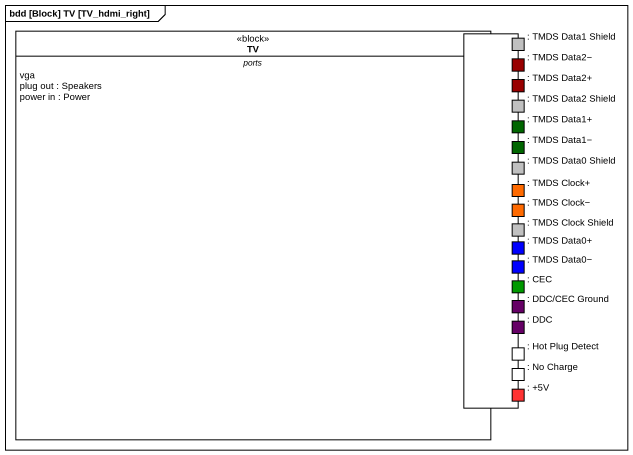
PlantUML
@startuml
mainframe bdd [Block] TV [TV_hdmi_right]
allowmixing
hide circle
hide empty members
class TV <<block>> {
  -- ports --
  vga
  plug out : Speakers
  power in : Power
}
rectangle ": TMDS Data1 Shield" as TMDS_Data1_Shield #C0C0C0
rectangle ": TMDS Data2−" as TMDS_Data2 #990000
rectangle ": TMDS Data2+" as TMDS_Data2_2 #990000
rectangle ": TMDS Data2 Shield" as TMDS_Data2_Shield #C0C0C0
rectangle ": TMDS Data1+" as TMDS_Data1 #006600
rectangle ": TMDS Data1−" as TMDS_Data1_2 #006600
rectangle ": TMDS Data0 Shield" as TMDS_Data0_Shield #C0C0C0
rectangle ": TMDS Clock+" as TMDS_Clock #FF6A00
rectangle ": TMDS Clock−" as TMDS_Clock_2 #FF6A00
rectangle ": TMDS Clock Shield" as TMDS_Clock_Shield #C0C0C0
rectangle ": TMDS Data0−" as TMDS_Data0 #0000FF
rectangle ": TMDS Data0+" as TMDS_Data0_2 #0000FF
rectangle ": CEC" as CEC #009900
rectangle ": DDC/CEC Ground" as DDC_CEC_Ground #660066
rectangle ": DDC" as DDC #660066
rectangle ": Hot Plug Detect" as Hot_Plug_Detect #FFFFFF
rectangle ": No Charge" as No_Charge #FFFFFF
rectangle ": +5V" as p5V #FF3333
@enduml
